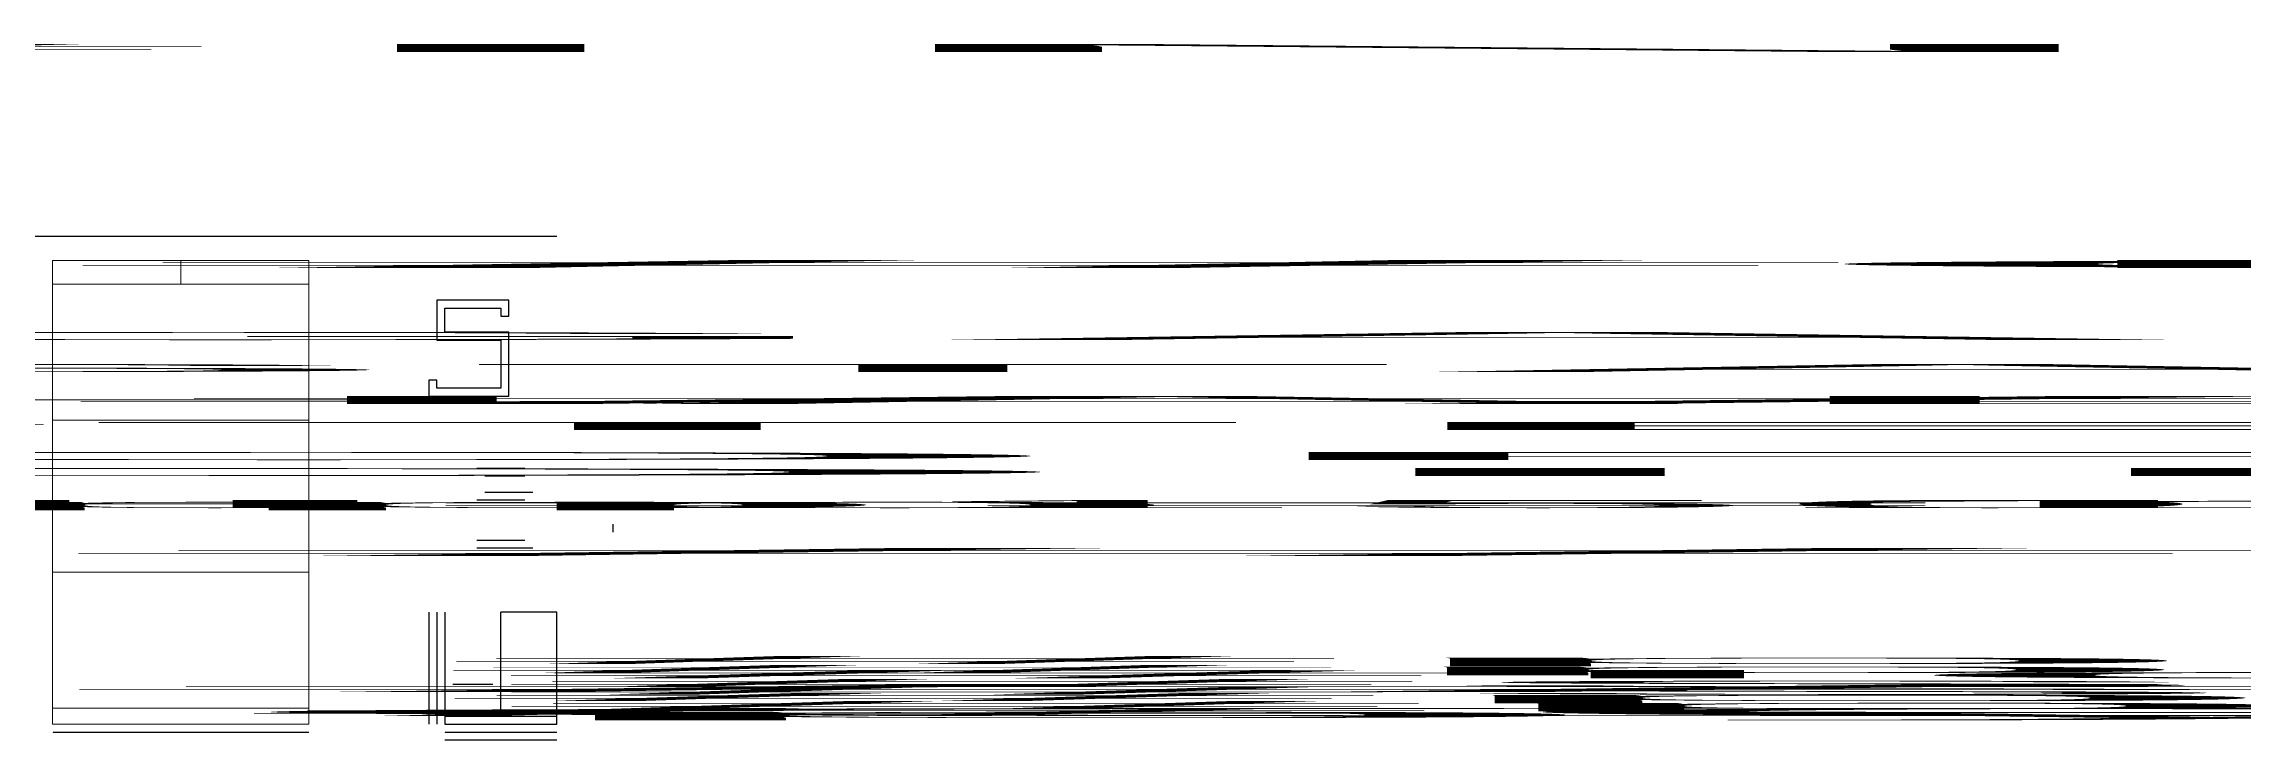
# Model space of a CAD drawing. Header units: metres. Extents: x -550 to 229257, y -13879 to 1725.
# Drawn here: x 2923 to 9790, y -1050 to 1125 of the extents above; entities that cross this region are included whole.
import ezdxf

# ---------------------------------------------------------------- set-up
doc = ezdxf.new("R2010")
doc.units = ezdxf.units.M
for name, color, linetype, lineweight, true_color in [('annotations', 7, 'Continuous', 5, 0x00e3c1), ('dims', 7, 'Continuous', 5, 0x00a38b), ('layout', 7, 'Continuous', 9, 0x000000), ('visible', 7, 'Continuous', 9, 0x00d83d)]:
    doc.layers.add(name, color=color, linetype=linetype, lineweight=lineweight, true_color=true_color)
doc.dimstyles.get("Standard").update_dxf_attribs({"dimtxt": 2.5, "dimasz": 2.5, "dimexe": 1.25, "dimexo": 0.625, "dimtad": 1, "dimcen": 2.5, "dimazin": 3, "dimtfac": 1, "dimtmove": 0, "dimatfit": 3})

# ---------------------------------------------------------------- blocks, each defined once
blk = doc.blocks.new('_CLOSEDFILLED')
at = {"color": 0, "linetype": 'BYBLOCK'}
blk.add_solid([(-1, 0), (0, 0), (-1, 0)], dxfattribs=at)
blk = doc.blocks.new('*D1')
for p, q in [((4150, -650), (4150, -950)), ((4149.75, -950), (4149.5, -950)), ((4150, -950), (4150, -950)), ((4150, -950), (4150, -950)), ((4150.25, -950), (4150.5, -950))]:
    blk.add_line(p, q)
at = {"layer": 'Defpoints'}
for p in [(4150, -650), (4150, -950), (4150, -950)]:
    blk.add_point(p, dxfattribs=at)
at = {"xscale": 0.25, "yscale": 0.25}
blk.add_blockref('_CLOSEDFILLED', (4150, -950), dxfattribs=at)
at = {"xscale": 0.25, "yscale": 0.25, "rotation": 180}
blk.add_blockref('_CLOSEDFILLED', (4150, -950), dxfattribs=at)
at = {"insert": (4150, -650), "char_height": 1, "attachment_point": 5}
blk.add_mtext('0', dxfattribs=at)
blk = doc.blocks.new('*D3')
for p, q in [((4149.75, -1000), (4149.5, -1000)), ((4150, -975), (4150, -1000)), ((4150, -1000), (4150, -1000)), ((4150, -1000), (4150, -1000)), ((4150.25, -1000), (4150.5, -1000))]:
    blk.add_line(p, q)
at = {"layer": 'Defpoints'}
for p in [(4150, -975), (4150, -1000), (4150, -1000)]:
    blk.add_point(p, dxfattribs=at)
at = {"xscale": 0.25, "yscale": 0.25}
blk.add_blockref('_CLOSEDFILLED', (4150, -1000), dxfattribs=at)
at = {"xscale": 0.25, "yscale": 0.25, "rotation": 180}
blk.add_blockref('_CLOSEDFILLED', (4150, -1000), dxfattribs=at)
at = {"insert": (4150, -975), "char_height": 1, "attachment_point": 5}
blk.add_mtext('0', dxfattribs=at)
blk = doc.blocks.new('*D5')
for p, q in [((4125, -650), (4125, -1000)), ((4124.75, -1000), (4124.5, -1000)), ((4125, -1000), (4125, -1000)), ((4125, -1000), (4125, -1000)), ((4125.25, -1000), (4125.5, -1000))]:
    blk.add_line(p, q)
at = {"layer": 'Defpoints'}
for p in [(4125, -650), (4125, -1000), (4125, -1000)]:
    blk.add_point(p, dxfattribs=at)
at = {"xscale": 0.25, "yscale": 0.25}
blk.add_blockref('_CLOSEDFILLED', (4125, -1000), dxfattribs=at)
at = {"xscale": 0.25, "yscale": 0.25, "rotation": 180}
blk.add_blockref('_CLOSEDFILLED', (4125, -1000), dxfattribs=at)
at = {"insert": (4125, -650), "char_height": 1, "attachment_point": 5}
blk.add_mtext('0', dxfattribs=at)
blk = doc.blocks.new('*D6')
for p, q in [((1575, 525), (1575, 525)), ((1577, 525), (4525.25, 525)), ((4525, 525), (4525, 525))]:
    blk.add_line(p, q)
at = {"layer": 'Defpoints'}
for p in [(1575, 525), (4525, 525), (4525, 525)]:
    blk.add_point(p, dxfattribs=at)
at = {"xscale": 0.25, "yscale": 0.25}
blk.add_blockref('_CLOSEDFILLED', (1575, 525), dxfattribs=at)
at = {"xscale": 0.25, "yscale": 0.25, "rotation": 180}
blk.add_blockref('_CLOSEDFILLED', (4525, 525), dxfattribs=at)
at = {"insert": (1575, 525), "char_height": 1, "attachment_point": 5}
blk.add_mtext('2950', dxfattribs=at)
blk = doc.blocks.new('*D11')
for p, q in [((4150, -950), (4150, -975)), ((4149.75, -975), (4149.5, -975)), ((4150, -975), (4150, -975)), ((4150, -975), (4150, -975)), ((4150.25, -975), (4150.5, -975))]:
    blk.add_line(p, q)
at = {"layer": 'Defpoints'}
for p in [(4150, -950), (4150, -975), (4150, -975)]:
    blk.add_point(p, dxfattribs=at)
at = {"xscale": 0.25, "yscale": 0.25}
blk.add_blockref('_CLOSEDFILLED', (4150, -975), dxfattribs=at)
at = {"xscale": 0.25, "yscale": 0.25, "rotation": 180}
blk.add_blockref('_CLOSEDFILLED', (4150, -975), dxfattribs=at)
at = {"insert": (4150, -950), "char_height": 1, "attachment_point": 5}
blk.add_mtext('0', dxfattribs=at)
blk = doc.blocks.new('*D18')
for p, q in [((4175, -1025), (4175, -1025)), ((4176.5, -1025), (4350.25, -1025)), ((4350, -1025), (4350, -1025))]:
    blk.add_line(p, q)
at = {"layer": 'Defpoints'}
for p in [(4175, -1025), (4350, -1025), (4350, -1025)]:
    blk.add_point(p, dxfattribs=at)
at = {"xscale": 0.25, "yscale": 0.25}
blk.add_blockref('_CLOSEDFILLED', (4175, -1025), dxfattribs=at)
at = {"xscale": 0.25, "yscale": 0.25, "rotation": 180}
blk.add_blockref('_CLOSEDFILLED', (4350, -1025), dxfattribs=at)
at = {"insert": (4175, -1025), "char_height": 1, "attachment_point": 5}
blk.add_mtext('175', dxfattribs=at)
blk = doc.blocks.new('*D19')
for p, q in [((4350, -1025), (4350, -1025)), ((4351.5, -1025), (4525.25, -1025)), ((4525, -1025), (4525, -1025))]:
    blk.add_line(p, q)
at = {"layer": 'Defpoints'}
for p in [(4350, -1025), (4525, -1025), (4525, -1025)]:
    blk.add_point(p, dxfattribs=at)
at = {"xscale": 0.25, "yscale": 0.25}
blk.add_blockref('_CLOSEDFILLED', (4350, -1025), dxfattribs=at)
at = {"xscale": 0.25, "yscale": 0.25, "rotation": 180}
blk.add_blockref('_CLOSEDFILLED', (4525, -1025), dxfattribs=at)
at = {"insert": (4350, -1025), "char_height": 1, "attachment_point": 5}
blk.add_mtext('175', dxfattribs=at)
blk = doc.blocks.new('*D55')
for p, q in [((2950, -1025), (2950, -1025)), ((2951.5, -1025), (3750.25, -1025)), ((3750, -1025), (3750, -1025))]:
    blk.add_line(p, q)
at = {"layer": 'Defpoints'}
for p in [(2950, -1025), (3750, -1025), (3750, -1025)]:
    blk.add_point(p, dxfattribs=at)
at = {"layer": 'dims', "xscale": 0.25, "yscale": 0.25}
blk.add_blockref('_CLOSEDFILLED', (2950, -1025), dxfattribs=at)
at = {"layer": 'dims', "xscale": 0.25, "yscale": 0.25, "rotation": 180}
blk.add_blockref('_CLOSEDFILLED', (3750, -1025), dxfattribs=at)
at = {"layer": 'dims', "insert": (2950, -1025), "char_height": 1, "attachment_point": 5}
blk.add_mtext('800', dxfattribs=at)

msp = doc.modelspace()

# ---------------------------------------------------------------- linework, layer by layer
for p, q in [((4150, 325), (4150, 200)), ((4375, 325), (4150, 325)), ((4175, 300), (4350, 300)), ((4175, 225), (4175, 300)), ((4350, 300), (4350, 275)), ((4350, 275), (4375, 275)), ((4375, 275), (4375, 325)), ((4375, 225), (4175, 225)), ((4375, 25), (4375, 225)), ((4150, 200), (4350, 200)), ((4350, 200), (4350, 50)), ((4150, 75), (4125, 75)), ((4125, 75), (4125, 50)), ((4150, 50), (4150, 75)), ((4125, 50), (4125, 25)), ((4125, 25), (4375, 25)), ((4350, 50), (4150, 50)), ((4275, -200), (4425, -200)), ((4425, -225), (4300, -225)), ((4425, -300), (4275, -300)), ((4300, -275), (4450, -275)), ((4700, -375), (4700, -400)), ((4275, -425), (4425, -425)), ((4450, -450), (4275, -450)), ((4175, -650), (4175, -975)), ((4350, -950), (4350, -650)), ((4525, -650), (4350, -650)), ((4525, -975), (4525, -650)), ((4200, -875), (4325, -875)), ((4350, -975), (4350, -950)), ((4175, -975), (4350, -975)), ((4175, -975), (4175, -1000)), ((4175, -1000), (4525, -1000)), ((4350, -975), (4525, -975)), ((4525, -1000), (4525, -975)), ((4525, -1050), (4175, -1050))]:
    msp.add_line(p, q)
at = {"layer": 'layout'}
for p, q in [((2950, 449), (2950, 375)), ((3350, 449), (2950, 449)), ((3350, 449), (3350, 375)), ((3750, 449), (3350, 449)), ((3750, 375), (3750, 449)), ((2950, 375), (2950, -50)), ((2950, 375), (3350, 375)), ((3350, 375), (3750, 375)), ((3750, -50), (3750, 375)), ((3750, -50), (2950, -50)), ((2950, -50), (2950, -475)), ((3750, -475), (3750, -50)), ((2950, -475), (2950, -525)), ((3750, -525), (3750, -475)), ((2950, -525), (2950, -950)), ((2950, -525), (3750, -525)), ((3750, -950), (3750, -525)), ((2950, -950), (3750, -950)), ((2950, -950), (2950, -1000)), ((3750, -1000), (3750, -950)), ((2950, -1000), (3750, -1000))]:
    msp.add_line(p, q, dxfattribs=at)

# ---------------------------------------------------------------- texts
for s, width, p in [('#INTERESTING', 188, (-50, 1100)), ('GARAGE/STORAGE', 175, (1150, 200)), ('STAIRCASE', 150, (825, 100)), ('HALLWAY', 150, (1125, 0)), ('#TESTING', 188, (-543, -81)), ('DINING/KITCHEN', 250, (400, -225)), ('OFFICE/WORKSHOP', 200, (1125, -175)), ('#plugin_short_description', 150, (4180, -840)), ('#plugin_short_description', 150, (4189, -812)), ('#long_description ( from plugin README.md)', 163, (4358, -857)), ('#long_description ( from plugin README.md)', 163, (4358, -857)), ('#short_description', 154, (4360, -884)), ('#source / author', 156, (4360, -908)), ('#source / author', 156, (4360, -908)), ('#plugins_list', 157, (4183, -928)), ('#plugin_detail', 155, (4361, -953)), ('pycad24 - Plugin Manager - {filename}', 203, (4187, -981))]:
    msp.add_text(s, height=25, rotation=360, dxfattribs=dict(width=width)).set_placement(p)
at = {"layer": 'annotations', "width": 200}
msp.add_text('#GIT_VERSIONING_PANEL', height=25, rotation=360, dxfattribs=at).set_placement((3550, -975))
at = {"layer": 'layout'}
for s, width, p in [('#REVERT_BUTTON', 300, (3000, 425)), ('#COMMIT_BUTTON', 250, (3475, 425)), ('#COmMIT_MESSAGTE_TEXTBOX', 425, (2975, 0)), ('#CURRENT_DIFF_LIST', 375, (2975, -475)), ('#CURRENT_DIFF_LIST', 375, (2975, -475)), ('#COMMITS_LIST', 400, (2975, -900)), ('#COMMITS_LIST', 400, (2975, -900)), ('Git Versioning', 375, (3000, -975))]:
    msp.add_text(s, height=25, rotation=360, dxfattribs=dict(at, width=width)).set_placement(p)
at = {"layer": 'visible'}
for s, width, p in [('Hp=110', 125, (325, -325)), ('Hp=150', 75, (850, -325)), ('Hp=110', 125, (1225, -325))]:
    msp.add_text(s, height=25, rotation=360, dxfattribs=dict(at, width=width)).set_placement(p)

# ---------------------------------------------------------------- dimensions: what is measured, and where the dimension line sits
for base, p1, p2, picture, middle in [((4525, 525), (4525, 525), (1575, 525), '*D6', (1575, 525)), ((4125, -1000), (4125, -1000), (4125, -650), '*D5', (4125, -650)), ((4150, -950), (4150, -950), (4150, -650), '*D1', (4150, -650)), ((4150, -975), (4150, -975), (4150, -950), '*D11', (4150, -950)), ((4150, -1000), (4150, -1000), (4150, -975), '*D3', (4150, -975)), ((4350, -1025), (4350, -1025), (4175, -1025), '*D18', (4175, -1025)), ((4525, -1025), (4525, -1025), (4350, -1025), '*D19', (4350, -1025))]:
    dim = msp.add_linear_dim(base=base, p1=p1, p2=p2, dimstyle='Standard', override={"dimtmove": 2})
    dim.commit()
    dim.dimension.update_dxf_attribs({"geometry": picture, "text_midpoint": middle, "dimtype": 160})
at = {"layer": 'dims'}
dim = msp.add_linear_dim(base=(3750, -1025), p1=(3750, -1025), p2=(2950, -1025), dimstyle='Standard', override={"dimtmove": 2}, dxfattribs=at)
dim.commit()
dim.dimension.update_dxf_attribs({"geometry": '*D55', "text_midpoint": (2950, -1025), "dimtype": 160})

doc.saveas('drawing.dxf')
